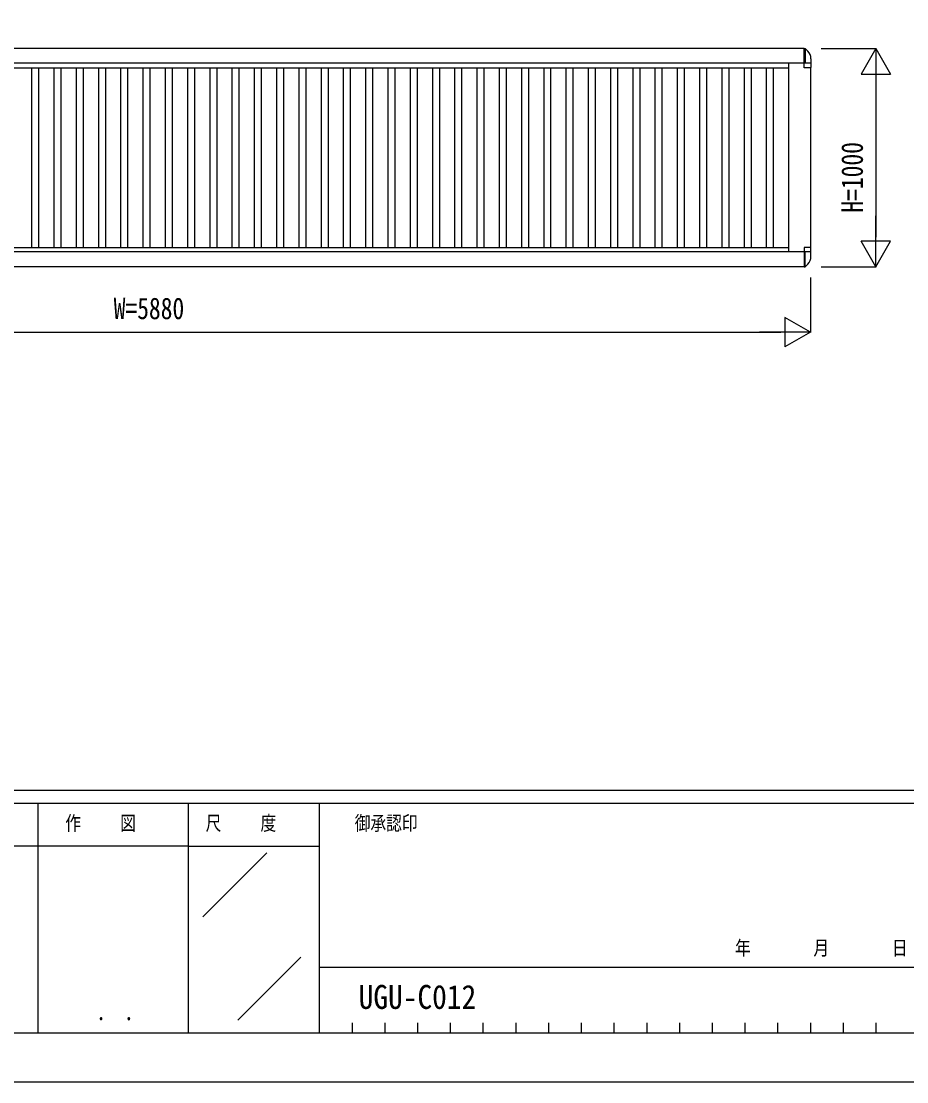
# Model space of a CAD drawing. Units: millimetres, scale not verified. Extents: x -12615 to 12615, y -8910 to 8910.
# Drawn here: x 5189 to 9247, y -8910 to -4050 of the extents above; entities that cross this region are included whole.
import ezdxf
from ezdxf.enums import TextEntityAlignment as Align

# ---------------------------------------------------------------- set-up
doc = ezdxf.new("R2010")
doc.units = ezdxf.units.MM
doc.header["$LTSCALE"] = 30
for name, color, linetype in [('0-1_USER1', 3, 'Continuous'), ('0-2_YKK_A1', 4, 'Continuous'), ('0-3_YKK_D', 6, 'Continuous'), ('0-4_YKK_ZWAK', 7, 'Continuous')]:
    doc.layers.add(name, color=color, linetype=linetype)
doc.styles.add('ＭＳ ゴシック', font='')
doc.styles.get('ＭＳ ゴシック').set_extended_font_data('MS Gothic')

msp = doc.modelspace()

# ---------------------------------------------------------------- linework, layer by layer
at = {"layer": '0-2_YKK_A1'}
for p, q in [((8776.06, -4175), (2954.06, -4175)), ((8776.06, -4174.7), (8781.06, -4174.7)), ((8776.06, -4263), (8776.06, -4174.7)), ((8781.06, -4174.7), (8781.06, -4243)), ((8781.06, -4174.7), (8792.91, -4186.56)), ((8807.56, -4221.91), (8807.56, -4262)), ((8776.06, -4243), (2935.06, -4243)), ((3025.06, -4263), (8705.06, -4263)), ((5237.06, -4263), (5237.06, -5087)), ((5269.06, -4263), (5269.06, -5087)), ((5339.06, -4263), (5339.06, -5087)), ((5371.06, -4263), (5371.06, -5087)), ((5441.06, -4263), (5441.06, -5087)), ((5473.06, -4263), (5473.06, -5087)), ((5543.06, -4263), (5543.06, -5087)), ((5575.06, -4263), (5575.06, -5087)), ((5645.06, -4263), (5645.06, -5087)), ((5677.06, -4263), (5677.06, -5087)), ((5747.06, -4263), (5747.06, -5087)), ((5779.06, -4263), (5779.06, -5087)), ((5849.06, -4263), (5849.06, -5087)), ((5881.06, -4263), (5881.06, -5087)), ((5951.06, -4263), (5951.06, -5087)), ((5983.06, -4263), (5983.06, -5087)), ((6053.06, -4263), (6053.06, -5087)), ((6085.06, -4263), (6085.06, -5087)), ((6155.06, -4263), (6155.06, -5087)), ((6187.06, -4263), (6187.06, -5087)), ((6257.06, -4263), (6257.06, -5087)), ((6289.06, -4263), (6289.06, -5087)), ((6359.06, -4263), (6359.06, -5087)), ((6391.06, -4263), (6391.06, -5087)), ((6461.06, -4263), (6461.06, -5087)), ((6493.06, -4263), (6493.06, -5087)), ((6563.06, -4263), (6563.06, -5087)), ((6595.06, -4263), (6595.06, -5087)), ((6665.06, -4263), (6665.06, -5087)), ((6697.06, -4263), (6697.06, -5087)), ((6767.06, -4263), (6767.06, -5087)), ((6799.06, -4263), (6799.06, -5087)), ((6869.06, -4263), (6869.06, -5087)), ((6901.06, -4263), (6901.06, -5087)), ((6971.06, -4263), (6971.06, -5087)), ((7003.06, -4263), (7003.06, -5087)), ((7073.06, -4263), (7073.06, -5087)), ((7105.06, -4263), (7105.06, -5087)), ((7175.06, -4263), (7175.06, -5087)), ((7207.06, -4263), (7207.06, -5087)), ((7277.06, -4263), (7277.06, -5087)), ((7309.06, -4263), (7309.06, -5087)), ((7379.06, -4263), (7379.06, -5087)), ((7411.06, -4263), (7411.06, -5087)), ((7481.06, -4263), (7481.06, -5087)), ((7513.06, -4263), (7513.06, -5087)), ((7583.06, -4263), (7583.06, -5087)), ((7615.06, -4263), (7615.06, -5087)), ((7685.06, -4263), (7685.06, -5087)), ((7717.06, -4263), (7717.06, -5087)), ((7787.06, -4263), (7787.06, -5087)), ((7819.06, -4263), (7819.06, -5087)), ((7889.06, -4263), (7889.06, -5087)), ((7921.06, -4263), (7921.06, -5087)), ((7991.06, -4263), (7991.06, -5087)), ((8023.06, -4263), (8023.06, -5087)), ((8093.06, -4263), (8093.06, -5087)), ((8125.06, -4263), (8125.06, -5087)), ((8195.06, -4263), (8195.06, -5087)), ((8227.06, -4263), (8227.06, -5087)), ((8297.06, -4263), (8297.06, -5087)), ((8329.06, -4263), (8329.06, -5087)), ((8399.06, -4263), (8399.06, -5087)), ((8431.06, -4263), (8431.06, -5087)), ((8501.06, -4263), (8501.06, -5087)), ((8533.06, -4263), (8533.06, -5087)), ((8603.06, -4263), (8603.06, -5087)), ((8635.06, -4263), (8635.06, -5087)), ((8705.06, -4243), (8705.06, -5105)), ((8805.56, -4243), (8776.06, -4243)), ((8806.56, -4263), (8776.06, -4263)), ((8805.06, -4263), (8805.06, -5087)), ((3025.06, -5087), (8705.06, -5087)), ((8806.56, -5087), (8776.06, -5087)), ((8776.06, -5087), (8776.06, -5175.3)), ((8807.56, -5128.09), (8807.56, -5088)), ((8776.06, -5107), (2935.06, -5107)), ((8805.56, -5107), (8776.06, -5107)), ((8781.06, -5175.3), (8781.06, -5107)), ((8776.06, -5175), (2954.06, -5175)), ((8776.06, -5175.3), (8781.06, -5175.3)), ((8781.06, -5175.3), (8792.91, -5163.44))]:
    msp.add_line(p, q, dxfattribs=at)
for centre, radius, start, end in [((8757.56, -4221.91), 50, 0, 45), ((8806.56, -4262), 1, 270, 0), ((8806.56, -5088), 1, 0, 90), ((8757.56, -5128.09), 50, 315, 0)]:
    msp.add_arc(centre, radius, start, end, dxfattribs=at)
at = {"layer": '0-3_YKK_D'}
for p, q in [((8855.06, -4175), (9106.06, -4175)), ((9105.06, -4175), (9037.56, -4291.91)), ((9105.06, -4175), (9172.56, -4291.91)), ((9105.06, -4175), (9105.06, -4408.83)), ((9037.56, -4291.91), (9172.56, -4291.91)), ((9105.06, -4310), (9105.06, -5040)), ((9105.06, -5175), (9105.06, -4941.17)), ((9105.06, -5175), (9037.56, -5058.09)), ((9172.56, -5058.09), (9037.56, -5058.09)), ((9105.06, -5175), (9172.56, -5058.09)), ((8855.06, -5175), (9106.06, -5175)), ((8805.06, -5225), (8805.06, -5476)), ((8805.06, -5475), (8688.15, -5407.5)), ((8688.15, -5407.5), (8688.15, -5542.5)), ((3060.06, -5475), (8670.06, -5475)), ((8805.06, -5475), (8571.23, -5475)), ((8805.06, -5475), (8688.15, -5542.5))]:
    msp.add_line(p, q, dxfattribs=at)
at = {"layer": '0-4_YKK_ZWAK'}
for p, q in [((11685.06, -7575), (-11714.94, -7575)), ((5265.06, -7635), (5265.06, -8685)), ((5955.06, -7635), (5955.06, -8685)), ((6555.06, -7635), (5955.06, -7635)), ((9652.56, -7635), (6555.06, -7635)), ((6555.06, -7635), (6555.06, -8685)), ((5955.06, -7830), (3885.06, -7830)), ((5955.06, -7830), (6555.06, -7830)), ((6021.31, -8154.87), (6315.11, -7861.08)), ((6182.02, -8627.97), (6470.68, -8339.3)), ((6555.06, -8385), (9652.56, -8385)), ((6705.06, -8640), (6705.06, -8685)), ((6855.06, -8640), (6855.06, -8685)), ((7005.06, -8640), (7005.06, -8685)), ((7155.06, -8640), (7155.06, -8685)), ((7305.06, -8640), (7305.06, -8685)), ((7455.06, -8640), (7455.06, -8685)), ((7605.06, -8640), (7605.06, -8685)), ((7755.06, -8640), (7755.06, -8685)), ((7905.06, -8640), (7905.06, -8685)), ((8055.06, -8640), (8055.06, -8685)), ((8205.06, -8640), (8205.06, -8685)), ((8355.06, -8640), (8355.06, -8685)), ((8505.06, -8640), (8505.06, -8685)), ((8655.06, -8640), (8655.06, -8685)), ((8805.06, -8640), (8805.06, -8685)), ((8955.06, -8640), (8955.06, -8685)), ((9105.06, -8640), (9105.06, -8685)), ((3885.06, -8685), (5955.06, -8685)), ((5955.06, -8685), (6555.06, -8685)), ((6555.06, -8685), (9652.56, -8685))]:
    msp.add_line(p, q, dxfattribs=at)
msp.add_lwpolyline([(-12615, -8910), (12615, -8910), (12615, 8910), (-12615, 8910)], close=True, dxfattribs=at)
msp.add_lwpolyline([(5955.06, -7635), (3885.06, -7635), (3885.06, -8685)], dxfattribs=at)

# ---------------------------------------------------------------- texts
at = {"layer": '0-1_USER1', "style": 'ＭＳ ゴシック', "width": 0.9}
msp.add_text('UGU-C012', height=110, dxfattribs=at).set_placement((6735.32, -8609.11), align=Align.BOTTOM_LEFT)
at = {"layer": '0-3_YKK_D', "style": 'ＭＳ ゴシック', "width": 0.8}
msp.add_text('H=1000', height=98.97, rotation=90, dxfattribs=at).set_placement((9075.06, -4927), align=Align.BOTTOM_LEFT)
msp.add_text('W=5880', height=98.97, dxfattribs=at).set_placement((5613.06, -5445), align=Align.BOTTOM_LEFT)
at = {"layer": '0-4_YKK_ZWAK', "style": 'ＭＳ ゴシック', "width": 0.8}
for s, height, p in [('作     図', 65.98, (5391.66, -7777.5)), ('尺     度', 65.98, (6034.26, -7777.5)), ('御承認印', 65.98, (6717.41, -7777.5)), ('年        月        日', 65.98, (8459.72, -8349.64)), ('． ．', 77.75, (5535, -8653.06))]:
    msp.add_text(s, height=height, dxfattribs=at).set_placement(p, align=Align.BOTTOM_LEFT)

doc.saveas('drawing.dxf')
